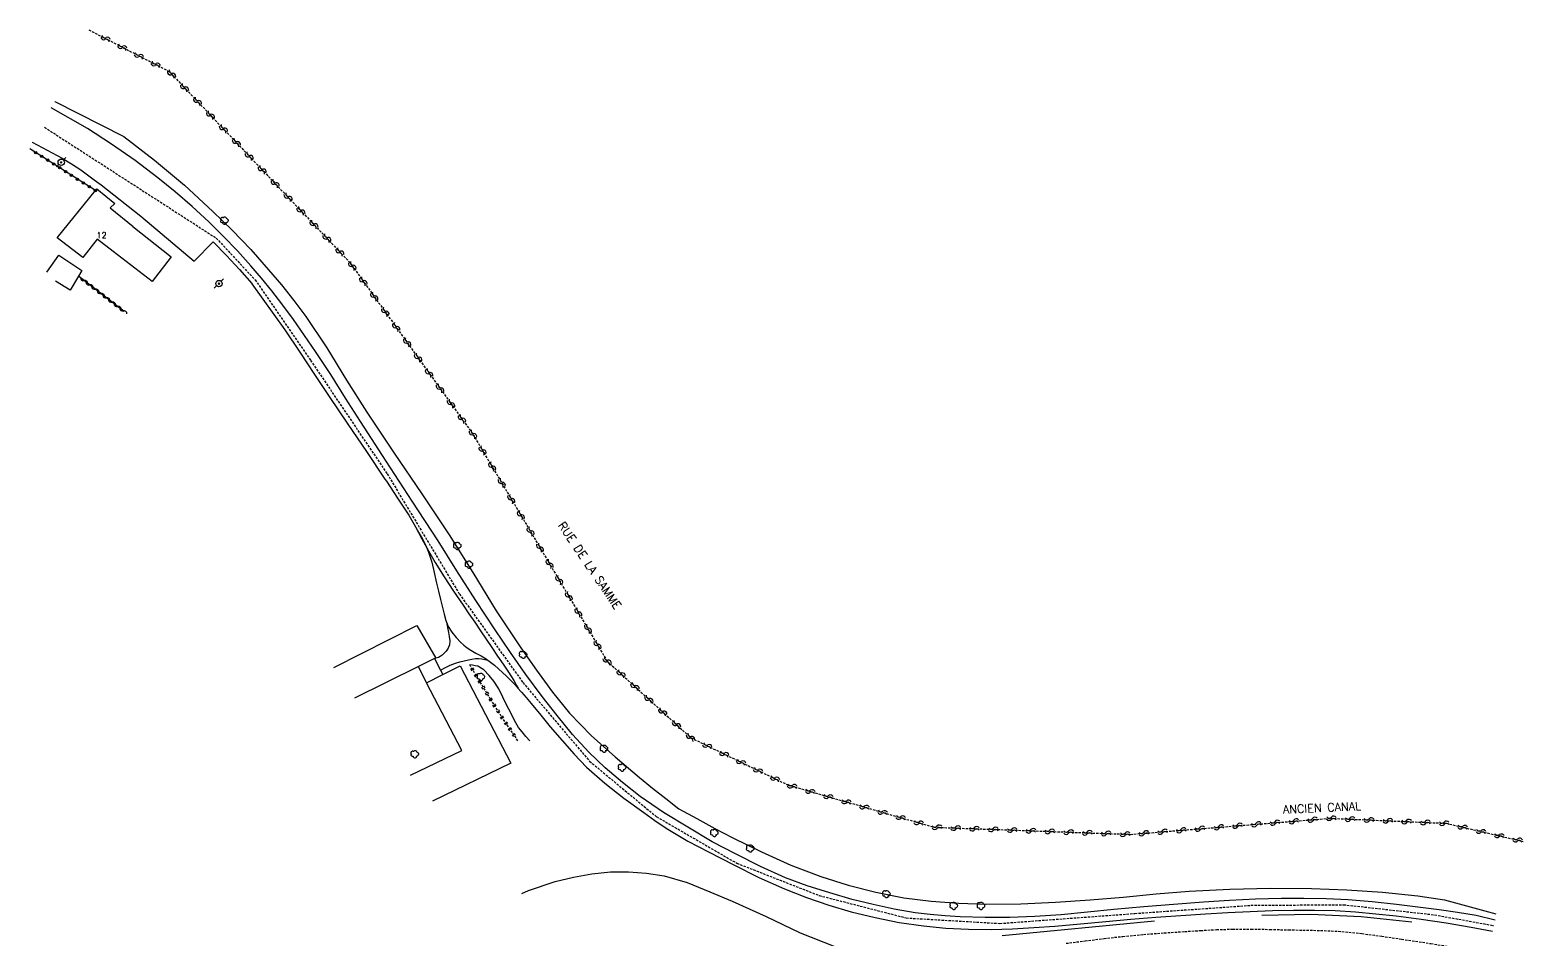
# Model space of a CAD drawing. Header units: millimetres. Extents: x 143000 to 143957, y 139149 to 140000.
# Drawn here: x 143342.2 to 143659.6, y 139371.8 to 139565 of the extents above; entities that cross this region are included whole.
import ezdxf
from ezdxf.enums import TextEntityAlignment as Align

# ---------------------------------------------------------------- set-up
doc = ezdxf.new("R2010")
doc.units = ezdxf.units.MM
doc.linetypes.add('DASHED', pattern=[0.75, 0.5, -0.25])
doc.layers.get('0').update_dxf_attribs({"linetype": 'CONTINUOUS'})
for name, color, linetype in [('W0001', 6, 'DASHED'), ('W0008', 7, 'CONTINUOUS'), ('W0017', 7, 'CONTINUOUS'), ('W0101', 7, 'CONTINUOUS'), ('W0104', 1, 'CONTINUOUS'), ('W0112', 1, 'DASHED'), ('W0211', 2, 'CONTINUOUS'), ('W0214', 2, 'CONTINUOUS'), ('W0220', 5, 'DASHED'), ('W0300', 7, 'CONTINUOUS'), ('W0310', 3, 'CONTINUOUS'), ('W0323', 7, 'CONTINUOUS'), ('W0333', 7, 'CONTINUOUS'), ('W0473', 7, 'CONTINUOUS'), ('W0500', 5, 'DASHED'), ('W0510', 5, 'CONTINUOUS'), ('W0986', 4, 'CONTINUOUS'), ('W0989', 7, 'CONTINUOUS'), ('W0991', 7, 'CONTINUOUS')]:
    doc.layers.add(name, color=color, linetype=linetype)
doc.styles.get("Standard").update_dxf_attribs({"font": 'romans.shx', "width": 0.85})

# ---------------------------------------------------------------- blocks, each defined once
blk = doc.blocks.new('T300')
for p, q in [((-0.8, 0.51), (-0.86, 0.34)), ((-0.86, 0.34), (-0.86, 0.17)), ((-0.86, 0.17), (-0.74, 0.06)), ((-0.69, 0.63), (-0.8, 0.51)), ((-0.8, -0.06), (-0.74, 0.06)), ((-0.74, 0.06), (-0.69, 0.11)), ((-0.57, 0.69), (-0.69, 0.63)), ((-0.46, 0.69), (-0.57, 0.69)), ((-0.29, 0.63), (-0.46, 0.69)), ((-0.29, 0.63), (-0.17, 0.74)), ((-0.23, 0.57), (-0.29, 0.63)), ((-0.17, 0.74), (-0.06, 0.8)), ((-0.06, 0.8), (0.06, 0.8)), ((0.06, 0.8), (0.23, 0.74)), ((0.23, 0.74), (0.34, 0.63)), ((0.34, 0.63), (0.4, 0.51)), ((0.46, 0.46), (0.34, 0.46)), ((0.4, 0.51), (0.4, 0.46)), ((0.57, 0.4), (0.46, 0.46)), ((0.57, 0.4), (0.69, 0.29)), ((0.69, 0.29), (0.74, 0.17)), ((0.74, 0.06), (0.69, -0.17)), ((0.74, 0.17), (0.74, 0.06)), ((-0.8, -0.17), (-0.8, -0.06)), ((-0.8, -0.23), (-0.8, -0.17)), ((-0.74, -0.34), (-0.8, -0.23)), ((-0.69, -0.4), (-0.74, -0.34)), ((-0.51, -0.46), (-0.69, -0.4)), ((-0.4, -0.46), (-0.51, -0.46)), ((-0.4, -0.46), (-0.34, -0.46)), ((-0.34, -0.46), (-0.34, -0.4)), ((-0.34, -0.51), (-0.34, -0.46)), ((-0.29, -0.63), (-0.34, -0.51)), ((-0.17, -0.74), (-0.29, -0.63)), ((-0.06, -0.8), (-0.17, -0.74)), ((0.06, -0.8), (-0.06, -0.8)), ((0.17, -0.74), (0.06, -0.8)), ((0.23, -0.69), (0.17, -0.74)), ((0.29, -0.46), (0.23, -0.46)), ((0.29, -0.63), (0.23, -0.69)), ((0.46, -0.4), (0.29, -0.46)), ((0.34, -0.51), (0.29, -0.63)), ((0.34, -0.51), (0.34, -0.46)), ((0.57, -0.34), (0.46, -0.4)), ((0.63, -0.29), (0.57, -0.34)), ((0.69, -0.17), (0.63, -0.29))]:
    blk.add_line(p, q)
blk = doc.blocks.new('T473')
for p, q in [((-0.166667, 0.166667), (0.166667, -0.166667)), ((-0.166667, -0.166667), (0.166667, 0.166667)), ((0.500001, 0.500001), (1.000002, 1.000002)), ((-1.000002, -1.000002), (-0.500001, -0.500001))]:
    blk.add_line(p, q)
blk.add_ellipse((0, 0), major_axis=(0.471405, 0.471405), ratio=1, start_param=5.4977871438, end_param=11.780972451)
blk = doc.blocks.new('t220o')
at = {"color": 0, "linetype": 'Continuous'}
for p, q in [((-0.25, 0.25), (0.25, 0.25)), ((-0.25, -0.25), (0.25, -0.25))]:
    blk.add_line(p, q, dxfattribs=at)
blk = doc.blocks.new('t323o')
at = {"color": 0, "linetype": 'Continuous'}
for radius in [0.25, 0.15]:
    blk.add_circle((0, 0), radius, dxfattribs=at)
blk = doc.blocks.new('t500o')
at = {"color": 0, "linetype": 'Continuous'}
for centre, start, end in [((-0.5, 0.625), 216.8699, 323.1301), ((0.5, -0.125), 36.8699, 143.1301), ((0.5, -0.625), 36.8699, 143.1301), ((-0.5, 0.125), 216.8699, 323.1301)]:
    blk.add_arc(centre, 0.625, start, end, dxfattribs=at)
blk = doc.blocks.new('t310o')
at = {"color": 0, "linetype": 'Continuous'}
for centre, start, end in [((-0.5, 0.38), 216.8699, 323.1304), ((0.5, -0.37), 36.8699, 143.1303)]:
    blk.add_arc(centre, 0.625, start, end, dxfattribs=at)

msp = doc.modelspace()

# ---------------------------------------------------------------- linework, layer by layer
at = {"layer": 'W0001'}
msp.add_lwpolyline([(143345.29, 139544.28), (143381.79, 139520.74), (143390.04, 139511.87), (143401.85, 139494.76), (143418.13, 139470.65), (143433.49, 139445.11), (143446.98, 139426.3), (143461.15, 139409.6), (143475.33, 139397.84), (143492.44, 139387.93), (143509.94, 139381.08), (143528.43, 139376.31), (143548.34, 139375.14), (143577.05, 139377.26), (143601.68, 139378.99), (143621.37, 139379.12), (143640.73, 139376.97), (143653.34, 139374.68)], dxfattribs=at)
at = {"layer": 'W0008'}
for points in [[(143487.17, 139392.5), (143482.01, 139395.61), (143476.85, 139398.72), (143471.89, 139402.1), (143468.11, 139405.07), (143464.46, 139408.21), (143460.98, 139411.53), (143457.51, 139415.31), (143454.23, 139419.3), (143451.07, 139423.36), (143447.63, 139428), (143444.32, 139432.73), (143441.08, 139437.51), (143436.96, 139443.76), (143432.96, 139450.07), (143428.94, 139456.39), (143423.44, 139464.85), (143417.93, 139473.31), (143412.43, 139481.78), (143409.27, 139486.75), (143406.12, 139491.73), (143402.89, 139496.65), (143400.56, 139500.07), (143398.2, 139503.46), (143395.75, 139506.78), (143393.62, 139509.52), (143391.43, 139512.21), (143389.18, 139514.85), (143386.29, 139518.05), (143383.29, 139521.17), (143380.21, 139524.19), (143376.7, 139527.42), (143373.09, 139530.53), (143369.39, 139533.54), (143364.54, 139537.2), (143359.55, 139540.68), (143354.47, 139544.02), (143354.47, 139544.02), (143346.69, 139548.39), (143346.69, 139548.39), (143346.69, 139548.39)], [(143381.18, 139519.92), (143383.95, 139517.01), (143386.72, 139514.09), (143389.35, 139511.06), (143389.39, 139511.01), (143391.73, 139507.75), (143394.07, 139504.5), (143396.37, 139501.23), (143399.56, 139496.53), (143402.68, 139491.79), (143405.82, 139487.06), (143409.76, 139481.21), (143413.7, 139475.38), (143417.65, 139469.54)], [(143417.65, 139469.54), (143417.96, 139469.08), (143420.35, 139465.48), (143422.72, 139461.85), (143424.16, 139459.39)], [(143424.16, 139459.39), (143425.52, 139456.86), (143426.89, 139454.33), (143428.31, 139451.83), (143430.23, 139448.76), (143432.24, 139445.75), (143434.27, 139442.76), (143435.5, 139440.94), (143436.73, 139439.12), (143437.97, 139437.31), (143439.17, 139435.52), (143440.38, 139433.74), (143441.58, 139431.95), (143442.75, 139430.24), (143443.92, 139428.52), (143445.02, 139426.76), (143445.33, 139426.22), (143445.64, 139425.67), (143445.94, 139425.12)], [(143445.86, 139425.21), (143446.69, 139424.3), (143447.7, 139423.13)], [(143447.7, 139423.13), (143448.76, 139421.89), (143450.75, 139419.4), (143452.78, 139416.94), (143455.29, 139414.01), (143457.84, 139411.11), (143460.52, 139408.34), (143464.37, 139404.92), (143468.45, 139401.73), (143472.64, 139398.69), (143475.02, 139397.03), (143477.44, 139395.41), (143479.91, 139393.88), (143482.06, 139392.65), (143484.24, 139391.49), (143486.43, 139390.32)], [(143653.64, 139375.85), (143653.64, 139375.85), (143649.57, 139376.82), (143645.63, 139377.46), (143641.68, 139378.02), (143637.72, 139378.54), (143632.61, 139379.17), (143627.49, 139379.71), (143622.36, 139380.12), (143617.66, 139380.34), (143612.95, 139380.43), (143608.23, 139380.43), (143602.7, 139380.28), (143597.16, 139379.99), (143591.63, 139379.64), (143585.27, 139379.18), (143578.92, 139378.64), (143572.56, 139378.08), (143566.96, 139377.55), (143561.37, 139377), (143555.76, 139376.61), (143550.48, 139376.42), (143545.19, 139376.37), (143539.91, 139376.52), (143536.71, 139376.73), (143533.51, 139377.01), (143530.33, 139377.4), (143525.85, 139378.17), (143521.39, 139379.14), (143516.98, 139380.26), (143512.18, 139381.61), (143507.42, 139383.12), (143502.75, 139384.85), (143497.48, 139387.21), (143492.33, 139389.86), (143487.17, 139392.5)], [(143486.43, 139390.32), (143491.78, 139387.62), (143497.14, 139384.92), (143502.59, 139382.47), (143507.25, 139380.67), (143511.98, 139379.05), (143516.77, 139377.63), (143521.84, 139376.39), (143526.96, 139375.36), (143532.12, 139374.6), (143536.89, 139374.14), (143541.7, 139373.9), (143546.5, 139373.83), (143551.02, 139373.97), (143555.54, 139374.26), (143560.06, 139374.59), (143565.45, 139375.04), (143570.83, 139375.54), (143576.21, 139376.02), (143581.49, 139376.44), (143586.77, 139376.84), (143592.05, 139377.19), (143596.79, 139377.46), (143601.53, 139377.7), (143606.27, 139377.86), (143610.72, 139377.95), (143615.18, 139377.97), (143619.63, 139377.86), (143623.96, 139377.6), (143628.28, 139377.21), (143632.6, 139376.75), (143637.91, 139376.06), (143643.22, 139375.24), (143648.5, 139374.33), (143653.04, 139373.52), (143653.04, 139373.52)]]:
    msp.add_lwpolyline(points, dxfattribs=at)
at = {"layer": 'W0017'}
for points in [[(143430.74, 139439.13), (143430.88, 139438.41), (143431.03, 139437.69), (143431.15, 139436.96), (143431.32, 139436.08), (143431.45, 139435.2), (143431.39, 139434.36), (143431.1, 139433.65), (143430.65, 139432.98), (143430.11, 139432.39), (143429.78, 139432.13), (143429.42, 139431.88), (143429.06, 139431.64), (143428.46, 139431.52)], [(143429.44, 139428.97), (143430.49, 139429.49), (143431.55, 139430.01), (143432.64, 139430.45), (143433.55, 139430.72), (143434.48, 139430.94), (143435.42, 139431.12), (143436.15, 139431.26), (143436.89, 139431.39), (143437.62, 139431.42), (143438.27, 139431.35), (143438.91, 139431.21), (143439.55, 139431.07)]]:
    msp.add_lwpolyline(points, dxfattribs=at)
at = {"layer": 'W0101'}
for points in [[(143372.22, 139516.76), (143368.17, 139511.51), (143359.91, 139517.88), (143356.48, 139520.53), (143353.45, 139516.6), (143347.98, 139520.81), (143356.11, 139530.82), (143356.39, 139531.18)], [(143356.39, 139531.18), (143360.26, 139528.11), (143359.23, 139527.13), (143364.17, 139523.22), (143364.09, 139523.22), (143372.22, 139516.76)]]:
    msp.add_lwpolyline(points, dxfattribs=at)
at = {"layer": 'W0104'}
for points in [[(143345.79, 139513.49), (143348.32, 139517.08), (143353.26, 139513.82)], [(143353.26, 139513.82), (143352.54, 139512.62), (143350.78, 139509.67), (143347.64, 139511.55)], [(143406.78, 139429.51), (143424.44, 139438.4), (143428.46, 139431.52), (143428.21, 139431.4), (143424.8, 139429.72), (143411.2, 139423.02)], [(143426.51, 139426.28), (143424.8, 139429.72)], [(143426.51, 139426.28), (143429.93, 139428), (143433.63, 139429.86), (143444.42, 139409.21), (143427.73, 139401.15)], [(143428.21, 139431.4), (143429.44, 139428.97), (143429.93, 139428)], [(143423.05, 139406.62), (143434.02, 139411.9), (143426.51, 139426.28)]]:
    msp.add_lwpolyline(points, dxfattribs=at)
at = {"layer": 'W0112'}
msp.add_lwpolyline([(143562.43, 139370.92), (143566.45, 139371.43), (143570.48, 139371.94), (143574.51, 139372.39), (143578.88, 139372.8), (143583.26, 139373.14), (143587.64, 139373.42), (143591.02, 139373.64), (143594.39, 139373.82), (143597.77, 139373.93), (143601.76, 139373.95), (143605.75, 139373.87), (143609.74, 139373.77), (143613.51, 139373.71), (143617.28, 139373.63), (143621.05, 139373.43), (143625.28, 139372.99), (143629.51, 139372.41), (143633.72, 139371.8), (143639.96, 139370.86), (143646.19, 139369.86), (143652.58, 139368.82)], dxfattribs=at)
at = {"layer": 'W0211'}
msp.add_lwpolyline([(143448.43, 139413.94), (143447.63, 139414.88), (143446.82, 139415.81), (143446.07, 139416.79), (143445.17, 139418.28), (143444.38, 139419.86), (143443.58, 139421.43), (143442.71, 139423.21), (143441.84, 139424.98), (143440.77, 139426.6), (143439.78, 139427.84), (143438.66, 139428.99), (143437.36, 139429.76), (143436.81, 139429.9), (143436.24, 139429.99), (143435.66, 139430.08)], dxfattribs=at)
at = {"layer": 'W0214'}
msp.add_lwpolyline([(143446.72, 139381.53), (143448.18, 139382.15), (143453.85, 139384.04), (143457.72, 139384.97), (143461.65, 139385.7), (143465.6, 139386.09), (143469.4, 139386.11), (143473.22, 139385.81), (143476.97, 139385.23), (143481.89, 139383.82), (143486.69, 139381.88), (143491.45, 139379.86), (143498.71, 139376.59), (143505.89, 139373.14), (143513.25, 139370.23)], dxfattribs=at)
at = {"layer": 'W0220'}
msp.add_lwpolyline([(143445.93, 139413.93), (143444.74, 139415.67), (143443.55, 139417.41), (143442.38, 139419.16), (143440.1, 139422.77), (143437.88, 139426.42), (143435.66, 139430.08)], dxfattribs=at)
at = {"layer": 'W0300'}
for points in [[(143548.85, 139372.58), (143581.2, 139375.66)], [(143604.02, 139376.89), (143614.46, 139377.08), (143625.14, 139376.59), (143635.89, 139375.45)]]:
    msp.add_lwpolyline(points, dxfattribs=at)
at = {"layer": 'W0310'}
msp.add_lwpolyline([(143362.23, 139505.13), (143352.54, 139512.62)], dxfattribs=at)
at = {"layer": 'W0323'}
msp.add_lwpolyline([(143356.11, 139530.82), (143342.19, 139539.72), (143342.19, 139539.72)], dxfattribs=at)
at = {"layer": 'W0333'}
for points in [[(143342.69, 139541.11), (143342.69, 139541.11), (143342.69, 139541.11), (143342.69, 139541.11), (143349.04, 139537.73), (143349.04, 139537.73), (143351.04, 139536.49), (143353.01, 139535.2), (143354.46, 139534.16), (143355.88, 139533.09), (143357.31, 139532.02), (143365.77, 139525.36), (143377.13, 139515.8), (143381.18, 139519.92)], [(143424.16, 139459.39), (143424.89, 139458.12), (143425.62, 139456.77), (143426.32, 139455.41), (143426.94, 139454.02), (143427.61, 139451.88), (143428.11, 139449.67), (143428.6, 139447.46), (143429.03, 139445.72), (143429.45, 139443.97), (143429.9, 139442.23), (143430.23, 139440.86), (143430.59, 139439.5), (143430.74, 139439.13), (143431.1, 139438.21), (143431.85, 139437), (143432.77, 139435.86), (143433.78, 139434.83), (143434.45, 139434.25), (143435.15, 139433.71), (143435.88, 139433.2), (143436.97, 139432.56), (143438.1, 139431.97), (143439.19, 139431.33), (143439.55, 139431.07), (143440.09, 139430.67), (143440.97, 139429.98), (143441.82, 139429.26), (143443.52, 139427.69), (143445.12, 139426.01), (143445.94, 139425.12)]]:
    msp.add_lwpolyline(points, dxfattribs=at)
at = {"layer": 'W0500'}
msp.add_lwpolyline([(143354.71, 139564.97), (143371.78, 139556.15), (143410.2, 139515.54), (143436.38, 139479.03), (143464.86, 139430.88), (143482.7, 139414.56), (143503.32, 139404.54), (143534.33, 139395.58), (143576.08, 139394.06), (143618.6, 139397.48), (143643.18, 139396.41), (143659.55, 139392.57)], dxfattribs=at)
at = {"layer": 'W0510'}
for points in [[(143347.47, 139549.78), (143347.47, 139549.78), (143362.13, 139542.32), (143362.13, 139542.32), (143362.13, 139542.32), (143368.68, 139537.3), (143375.02, 139531.99), (143381.1, 139526.41), (143385.17, 139522.41), (143389.12, 139518.28), (143392.92, 139514.02), (143395.64, 139510.77), (143398.27, 139507.45), (143400.82, 139504.06), (143405.31, 139497.41), (143409.51, 139490.55), (143413.77, 139483.72), (143419.58, 139475.03), (143425.49, 139466.39), (143431.31, 139457.7), (143436.35, 139449.66), (143441.31, 139441.58), (143446.53, 139433.66), (143449.83, 139428.93), (143453.23, 139424.27), (143456.87, 139419.83), (143461.56, 139415.01), (143466.59, 139410.5), (143471.75, 139406.14), (143474.52, 139403.9), (143477.32, 139401.69), (143480.12, 139399.49)], [(143480.12, 139399.49), (143483.93, 139397.4), (143487.73, 139395.31), (143491.58, 139393.31), (143497.71, 139390.32), (143503.93, 139387.54), (143510.29, 139385.12), (143516.08, 139383.3), (143521.98, 139381.76), (143527.93, 139380.58), (143533.73, 139379.84), (143539.58, 139379.43), (143545.43, 139379.23), (143552.79, 139379.28), (143560.16, 139379.66), (143567.52, 139380.15), (143574.54, 139380.75), (143581.54, 139381.44), (143588.56, 139382), (143597.22, 139382.42), (143605.89, 139382.62), (143614.55, 139382.55), (143622.11, 139382.27), (143629.66, 139381.79), (143637.17, 139380.99), (143642.83, 139380.15), (143642.83, 139380.15), (143653.76, 139377.15), (143653.76, 139377.15)]]:
    msp.add_lwpolyline(points, dxfattribs=at)

# ---------------------------------------------------------------- block references
at = {"layer": 'W0220'}
for p, rotation in [((143436.25, 139429.11), 121.2305675470042), ((143437.03, 139427.82), 121.2305675470042), ((143437.81, 139426.54), 121.2305675470042), ((143438.59, 139425.26), 121.242034331374), ((143439.36, 139423.98), 121.242034331374), ((143440.14, 139422.69), 122.3580206701346), ((143440.95, 139421.43), 122.3580206701346), ((143441.75, 139420.16), 122.3580206701346), ((143442.56, 139418.9), 123.7730501639724), ((143443.39, 139417.65), 123.7730501639724), ((143444.24, 139416.41), 124.3236443168804), ((143445.08, 139415.17), 124.3236443179804)]:
    msp.add_blockref('t220o', p, dxfattribs=dict(at, rotation=rotation))
at = {"layer": 'W0300', "rotation": 359.9999899820874}
for p in [(143383.57, 139524.42), (143433.06, 139455.34), (143435.54, 139451.36), (143447.06, 139432.2), (143438.08, 139427.51), (143464.24, 139412.24), (143424.03, 139411.07), (143468.08, 139408.23), (143487.68, 139394.34), (143495.33, 139391.05), (143524.27, 139381.36), (143538.57, 139378.86), (143544.36, 139378.86)]:
    msp.add_blockref('T300', p, dxfattribs=at)
at = {"layer": 'W0310', "rotation": 142.3187183050337}
for p in [(143353.73, 139511.7), (143354.91, 139510.78), (143356.1, 139509.87), (143357.29, 139508.95), (143358.48, 139508.03), (143359.66, 139507.12), (143360.85, 139506.2), (143362.04, 139505.28)]:
    msp.add_blockref('t310o', p, dxfattribs=at)
at = {"layer": 'W0323', "rotation": 147.4082125103542}
for p in [(143343.45, 139538.91), (143344.72, 139538.1), (143345.98, 139537.29), (143347.24, 139536.49), (143348.51, 139535.68), (143349.77, 139534.87), (143351.03, 139534.06), (143352.3, 139533.25), (143353.56, 139532.45), (143354.83, 139531.64), (143356.09, 139530.83)]:
    msp.add_blockref('t323o', p, dxfattribs=at)
at = {"layer": 'W0473', "rotation": 359.9999899820874}
for p in [(143348.85, 139536.85), (143382.37, 139511.08)]:
    msp.add_blockref('T473', p, dxfattribs=at)
at = {"layer": 'W0500'}
for p, rotation in [((143358.27, 139563.13), 332.6742706342407), ((143361.82, 139561.29), 332.6742706342407), ((143365.37, 139559.46), 332.6742706342407), ((143368.93, 139557.62), 332.6742706342407), ((143372.32, 139555.58), 313.4077461086803), ((143375.07, 139552.67), 313.4077461086803), ((143377.82, 139549.77), 313.4077461086803), ((143380.57, 139546.86), 313.4077461086803), ((143383.32, 139543.95), 313.4077461086803), ((143386.07, 139541.05), 313.4077461086803), ((143388.81, 139538.14), 313.4077461086803), ((143391.56, 139535.24), 313.4077461086803), ((143394.31, 139532.33), 313.4077461086803), ((143397.06, 139529.42), 313.4077461086803), ((143399.81, 139526.52), 313.4077461086803), ((143402.56, 139523.61), 313.4077461086803), ((143405.31, 139520.71), 313.4077461086803), ((143408.06, 139517.8), 313.4077461086803), ((143410.71, 139514.82), 305.6470975479062), ((143413.04, 139511.57), 305.6470975479062), ((143415.37, 139508.32), 305.6470975479062), ((143417.71, 139505.07), 305.6470975479062), ((143420.04, 139501.82), 305.6470975479062), ((143422.37, 139498.57), 305.6470975479062), ((143424.7, 139495.31), 305.6470975479062), ((143427.03, 139492.06), 305.6470975479062), ((143429.36, 139488.81), 305.6470975479062), ((143431.69, 139485.56), 305.6470975479062), ((143434.02, 139482.31), 305.6470975479062), ((143436.36, 139479.06), 305.6470975479062), ((143438.39, 139475.62), 300.6077325736213), ((143440.43, 139472.18), 300.6077325736213), ((143442.47, 139468.74), 300.6077325736213), ((143444.5, 139465.29), 300.6077325736213), ((143446.54, 139461.85), 300.6077325736213), ((143448.58, 139458.41), 300.6077325736213), ((143450.61, 139454.97), 300.6077325736213), ((143452.65, 139451.52), 300.6077325736213), ((143454.69, 139448.08), 300.6077325736213), ((143456.72, 139444.64), 300.6077325736213), ((143458.76, 139441.19), 300.6077325736213), ((143460.8, 139437.75), 300.6077325736213), ((143462.83, 139434.31), 300.6077325736213), ((143464.88, 139430.87), 317.5448043798672), ((143467.83, 139428.17), 317.5448043798672), ((143470.78, 139425.47), 317.5448043798672), ((143473.73, 139422.77), 317.5448043798672), ((143476.68, 139420.07), 317.5448043798672), ((143479.63, 139417.37), 317.5448043798672), ((143482.58, 139414.67), 317.5448043798672), ((143486.15, 139412.88), 334.0794164324682), ((143489.75, 139411.13), 334.0794164324682), ((143493.35, 139409.39), 334.0794164324682), ((143496.95, 139407.64), 334.0794164324682), ((143500.54, 139405.89), 334.0794164324682), ((143504.2, 139404.29), 343.8850025937014), ((143508.04, 139403.18), 343.8850025937014), ((143511.88, 139402.07), 343.8850025937014), ((143515.73, 139400.96), 343.8850025937014), ((143519.57, 139399.85), 343.8850025937014), ((143523.41, 139398.73), 343.8850025937014), ((143527.26, 139397.62), 343.8850025937014), ((143531.1, 139396.51), 343.8850025937014), ((143610.83, 139396.85), 4.594253331266045), ((143614.81, 139397.17), 4.594253331266045), ((143618.8, 139397.47), 357.5000374864472), ((143622.8, 139397.3), 357.5000374864472), ((143626.79, 139397.12), 357.5000374864472), ((143630.79, 139396.95), 357.5000374864472), ((143634.79, 139396.77), 357.5000374864472), ((143534.97, 139395.56), 357.9174347202654), ((143538.96, 139395.41), 357.9174347202654), ((143542.96, 139395.27), 357.9174347202654), ((143546.96, 139395.12), 357.9174347202654), ((143550.95, 139394.98), 357.9174347202654), ((143554.95, 139394.83), 357.9174347202654), ((143558.95, 139394.69), 357.9174347202654), ((143562.95, 139394.54), 357.9174347202654), ((143566.94, 139394.4), 357.9174347202654), ((143570.94, 139394.25), 357.9174347202654), ((143574.94, 139394.1), 357.9174347202654), ((143578.93, 139394.29), 4.594253331266045), ((143582.92, 139394.61), 4.594253331266045), ((143586.9, 139394.93), 4.594253331266045), ((143590.89, 139395.25), 4.594253331266045), ((143594.88, 139395.57), 4.594253331266045), ((143598.86, 139395.89), 4.594253331266045), ((143602.85, 139396.21), 4.594253331266045), ((143606.84, 139396.53), 4.594253331266045), ((143638.78, 139396.6), 357.5000374864472), ((143642.78, 139396.42), 357.5000374864472), ((143646.68, 139395.59), 346.8233869141616), ((143650.58, 139394.67), 346.8233869141616), ((143654.47, 139393.76), 346.8233869141616), ((143658.37, 139392.85), 346.8233869141616)]:
    msp.add_blockref('t500o', p, dxfattribs=dict(at, rotation=rotation))

# ---------------------------------------------------------------- texts
at = {"layer": 'W0986'}
msp.add_text('ANCIEN CANAL', height=1.75, rotation=2.606, dxfattribs=at).set_placement((143616.8, 139399.72), align=Align.MIDDLE_CENTER)
at = {"layer": 'W0989'}
msp.add_text('RUE DE LA SAMME', height=1.75, rotation=304.0569, dxfattribs=at).set_placement((143454.36, 139459.72))
at = {"layer": 'W0991'}
msp.add_text('12', height=1.25, dxfattribs=at).set_placement((143357.43, 139521.34), align=Align.MIDDLE_CENTER)

doc.saveas('drawing.dxf')
